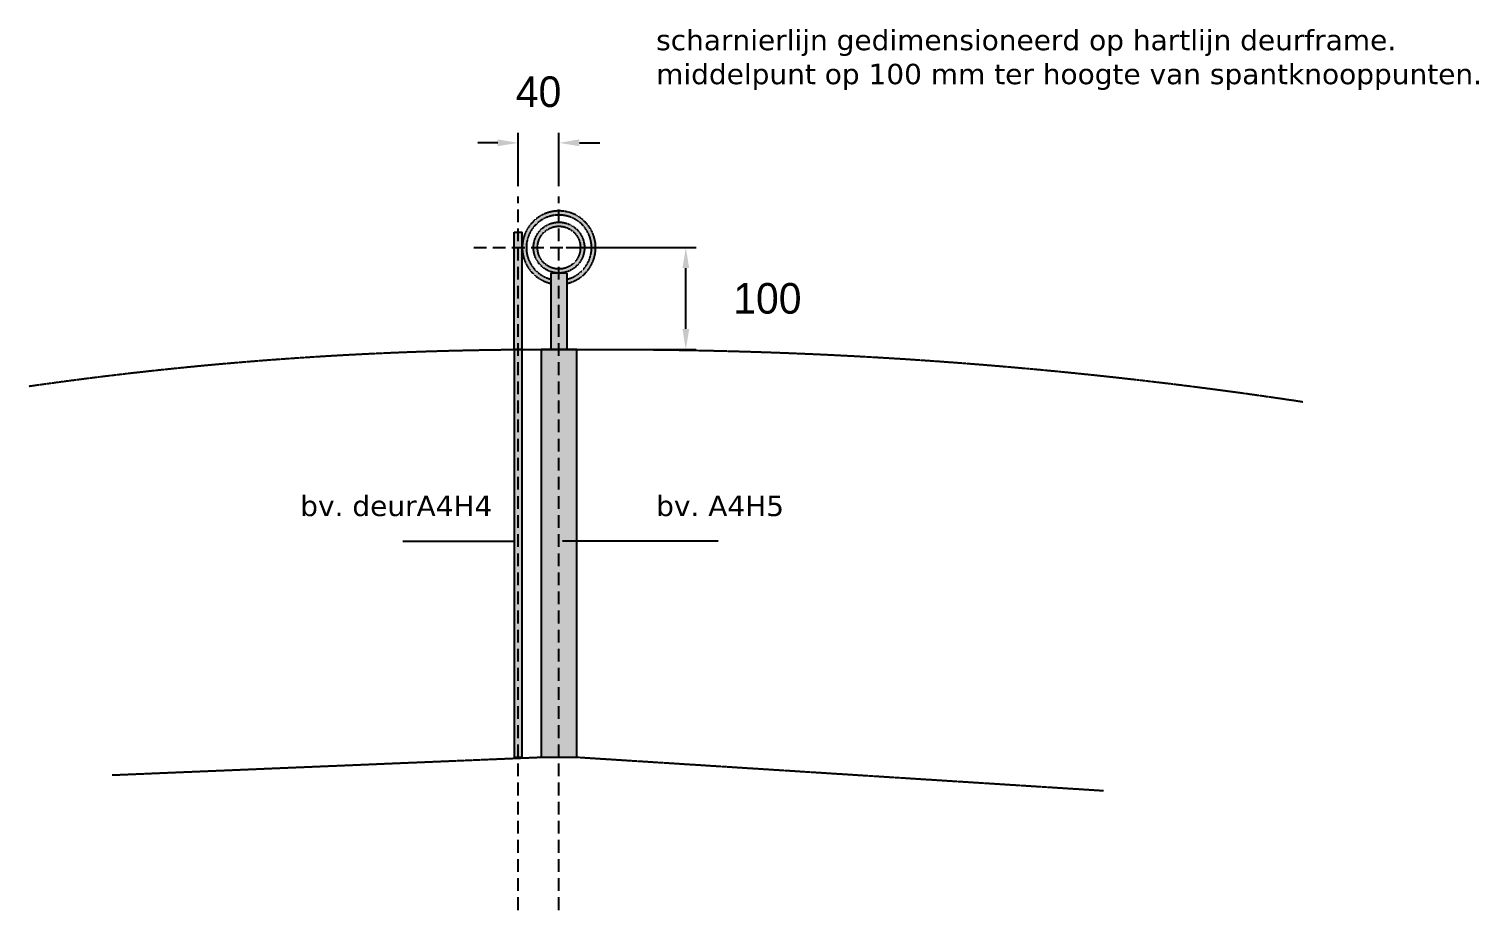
# Model space of a CAD drawing. Extents: x -5084 to 35011, y -26194 to 15088.
# Drawn here: x 33589 to 35011, y -9202 to -8337 of the extents above; entities that cross this region are included whole.
import ezdxf

# ---------------------------------------------------------------- set-up
doc = ezdxf.new("R2010")
doc.units = 0
doc.header["$MEASUREMENT"] = 0
doc.linetypes.add('HIDDEN2', pattern=[0.1875, 0.125, -0.0625])
doc.layers.get('Defpoints').update_dxf_attribs({"linetype": 'CONTINUOUS'})
for name, color, linetype in [('08-dimensions', 6, 'CONTINUOUS'), ('10_HINGE.DETAIL', 7, 'CONTINUOUS'), ('10_HINGE.DETAIL.hatch', 7, 'CONTINUOUS')]:
    doc.layers.add(name, color=color, linetype=linetype)
doc.dimstyles.new('sndr', dxfattribs={"dimtxt": 30, "dimasz": 20, "dimexe": 10, "dimexo": 10, "dimgap": 20, "dimtad": 1, "dimtih": 1, "dimtoh": 1, "dimdec": 0, "dimzin": 0, "dimdsep": 46, "dimtxsty": 'Standard', "dimcen": 1, "dimadec": 0, "dimazin": 0, "dimtfac": 1, "dimtdec": 0, "dimtofl": 0, "dimtmove": 2, "dimatfit": 3, "dimfxl": 0, "dimtolj": 1, "dimtzin": 0, "dimarcsym": 0})

# ---------------------------------------------------------------- blocks, each defined once
blk = doc.blocks.new('*D21')
at = {"layer": '08-dimensions', "color": 0, "linetype": 'HIDDEN2', "lineweight": -2}
for p, q in [((34115, -8552), (34242.7, -8552)), ((34232.7, -8632), (34232.7, -8572)), ((34118.3, -8652), (34242.7, -8652))]:
    blk.add_line(p, q, dxfattribs=at)
at = {"layer": '08-dimensions', "color": 0, "linetype": 'HIDDEN2'}
for points in [[(34229.4, -8572), (34236, -8572), (34232.7, -8552)], [(34229.4, -8632), (34236, -8632), (34232.7, -8652)]]:
    blk.add_solid(points, dxfattribs=at)
at = {"layer": 'Defpoints', "color": 0, "linetype": 'HIDDEN2'}
for p in [(34105, -8552), (34232.7, -8552), (34108.3, -8652)]:
    blk.add_point(p, dxfattribs=at)
at = {"layer": '08-dimensions', "color": 0, "linetype": 'HIDDEN2', "insert": (34312.7, -8602), "char_height": 30, "attachment_point": 5}
blk.add_mtext('\\A1;100', dxfattribs=at)
blk = doc.blocks.new('*D22')
at = {"layer": '08-dimensions', "color": 0, "linetype": 'HIDDEN2', "lineweight": -2}
for p, q in [((34068.3, -8492), (34068.3, -8439.2)), ((34108.3, -8492), (34108.3, -8439.2)), ((34048.3, -8449.2), (34028.3, -8449.2)), ((34128.3, -8449.2), (34148.3, -8449.2))]:
    blk.add_line(p, q, dxfattribs=at)
at = {"layer": '08-dimensions', "color": 0, "linetype": 'HIDDEN2'}
for points in [[(34048.3, -8445.8), (34048.3, -8452.5), (34068.3, -8449.2)], [(34128.3, -8445.8), (34128.3, -8452.5), (34108.3, -8449.2)]]:
    blk.add_solid(points, dxfattribs=at)
at = {"layer": 'Defpoints', "color": 0, "linetype": 'HIDDEN2'}
for p in [(34108.3, -8449.2), (34068.3, -8502), (34108.3, -8502)]:
    blk.add_point(p, dxfattribs=at)
at = {"layer": '08-dimensions', "color": 0, "linetype": 'HIDDEN2', "insert": (34088.3, -8399.2), "char_height": 30, "attachment_point": 5}
blk.add_mtext('\\A1;40', dxfattribs=at)

msp = doc.modelspace()

# ---------------------------------------------------------------- hatches: boundary and pattern name
at = {"layer": '10_HINGE.DETAIL.hatch', "linetype": 'HIDDEN2'}
h = msp.add_hatch(color=250, dxfattribs=at)
h.paths.add_polyline_path([(34144.3, -8552, 1), (34072.3, -8552, 0.350001), (34100.3, -8587.1), (34100.3, -8583, -0.341999), (34076.3, -8552, -1), (34140.3, -8552, -0.341999), (34116.3, -8583), (34116.3, -8587.1, 0.350001)])
h.paths.add_polyline_path([(34133.3, -8552, 1), (34083.3, -8552, 1)], flags=17)
h.paths.add_polyline_path([(34087.3, -8552, -1), (34129.3, -8552, -1)], flags=16)
h.paths.add_polyline_path([(34072.3, -8536.7), (34064.3, -8536.7), (34064.3, -8652, -0.00056), (34072.3, -8651.9)])
msp.add_hatch(color=256, dxfattribs=at).paths.add_polyline_path([(34116.3, -8577), (34100.3, -8577), (34100.3, -8651.9, -0.00112), (34116.3, -8651.9)])
h = msp.add_hatch(color=252, dxfattribs=at)
h.paths.add_polyline_path([(34125.8, -8652), (34090.8, -8652), (34090.8, -9052), (34125.8, -9052)])
h.paths.add_polyline_path([(34072.3, -8652), (34064.3, -8652), (34064.3, -9052), (34072.3, -9052)])

# ---------------------------------------------------------------- linework, layer by layer
at = {"layer": '08-dimensions', "linetype": 'HIDDEN2', "ltscale": 100}
for p, q in [((34068.3, -9202), (34068.3, -8502)), ((34108.3, -9202), (34108.3, -8502)), ((34024.7, -8552), (34185.3, -8552))]:
    msp.add_line(p, q, dxfattribs=at)
at = {"layer": '08-dimensions', "linetype": 'HIDDEN2'}
for p, q in [((33955.1, -8840), (34064.1, -8840)), ((34111.4, -8839.6), (34264.7, -8839.6))]:
    msp.add_line(p, q, dxfattribs=at)
at = {"layer": '10_HINGE.DETAIL', "ltscale": 100}
for p, q in [((34064.3, -8652), (34064.3, -8536.7)), ((34072.3, -8652), (34072.3, -8536.7))]:
    msp.add_line(p, q, dxfattribs=at)
at = {"layer": '10_HINGE.DETAIL', "linetype": 'HIDDEN2'}
for p, q in [((34064.3, -8536.7), (34072.3, -8536.7)), ((34090.8, -9052), (34125.8, -9052))]:
    msp.add_line(p, q, dxfattribs=at)
at = {"layer": '10_HINGE.DETAIL', "color": 6, "linetype": 'HIDDEN2'}
for p, q in [((33670, -9069.5), (34090.8, -9052)), ((34125.8, -9052), (34642.2, -9084.8))]:
    msp.add_line(p, q, dxfattribs=at)
at = {"layer": '10_HINGE.DETAIL', "linetype": 'HIDDEN2'}
msp.add_lwpolyline([(34100.3, -8652), (34116.3, -8652), (34116.3, -8577), (34100.3, -8577)], close=True, dxfattribs=at)
at = {"layer": '10_HINGE.DETAIL', "color": 6, "linetype": 'HIDDEN2', "flags": 128}
msp.add_lwpolyline([(33588.6, -8687.9, -0.037726), (34125.8, -8652, -0.039082), (34837.8, -8703.2, -2.542246)], format="xyb", dxfattribs=at)
at = {"layer": '10_HINGE.DETAIL'}
for points in [[(34064.3, -9052), (34072.3, -9052), (34072.3, -8652), (34064.3, -8652)], [(34090.8, -9052), (34125.8, -9052), (34125.8, -8652), (34090.8, -8652)]]:
    msp.add_lwpolyline(points, close=True, dxfattribs=at)
at = {"layer": '10_HINGE.DETAIL', "linetype": 'HIDDEN2'}
for radius in [25, 21]:
    msp.add_circle((34108.3, -8552), radius, dxfattribs=at)
for radius, start, end in [(36, 282.8396, 257.1604), (32, 284.4775, 255.5225)]:
    msp.add_arc((34108.3, -8552), radius, start, end, dxfattribs=at)

# ---------------------------------------------------------------- texts
at = {"layer": '08-dimensions', "linetype": 'HIDDEN2', "char_height": 20, "width": 776.042, "attachment_point": 1}
for s, insert in [('{\\fVerdana|b0|i0|c0|p34;scharnierlijn gedimensioneerd op hartlijn deurframe.\\Pmiddelpunt op 100 mm ter hoogte van spantknooppunten.}', (34203.6, -8338.3)), ('{\\fVerdana|b0|i0|c0|p34;bv. deurA4H4}', (33854.6, -8795.4)), ('{\\fVerdana|b0|i0|c0|p34;bv. A4H5}', (34203.6, -8795.4))]:
    msp.add_mtext(s, dxfattribs=dict(at, insert=insert))

# ---------------------------------------------------------------- dimensions: what is measured, and where the dimension line sits
at = {"layer": '08-dimensions', "linetype": 'HIDDEN2'}
dim = msp.add_linear_dim(base=(34108.3, -8449.2), p1=(34068.3, -8502), p2=(34108.3, -8502), dimstyle='sndr', dxfattribs=at)
dim.commit()
dim.dimension.update_dxf_attribs({"geometry": '*D22', "text_midpoint": (34088.3, -8399.2)})
dim = msp.add_linear_dim(base=(34232.7, -8552), p1=(34108.3, -8652), p2=(34105, -8552), angle=90, dimstyle='sndr', dxfattribs=at)
dim.commit()
dim.dimension.update_dxf_attribs({"geometry": '*D21', "text_midpoint": (34312.7, -8602)})

doc.saveas('drawing.dxf')
